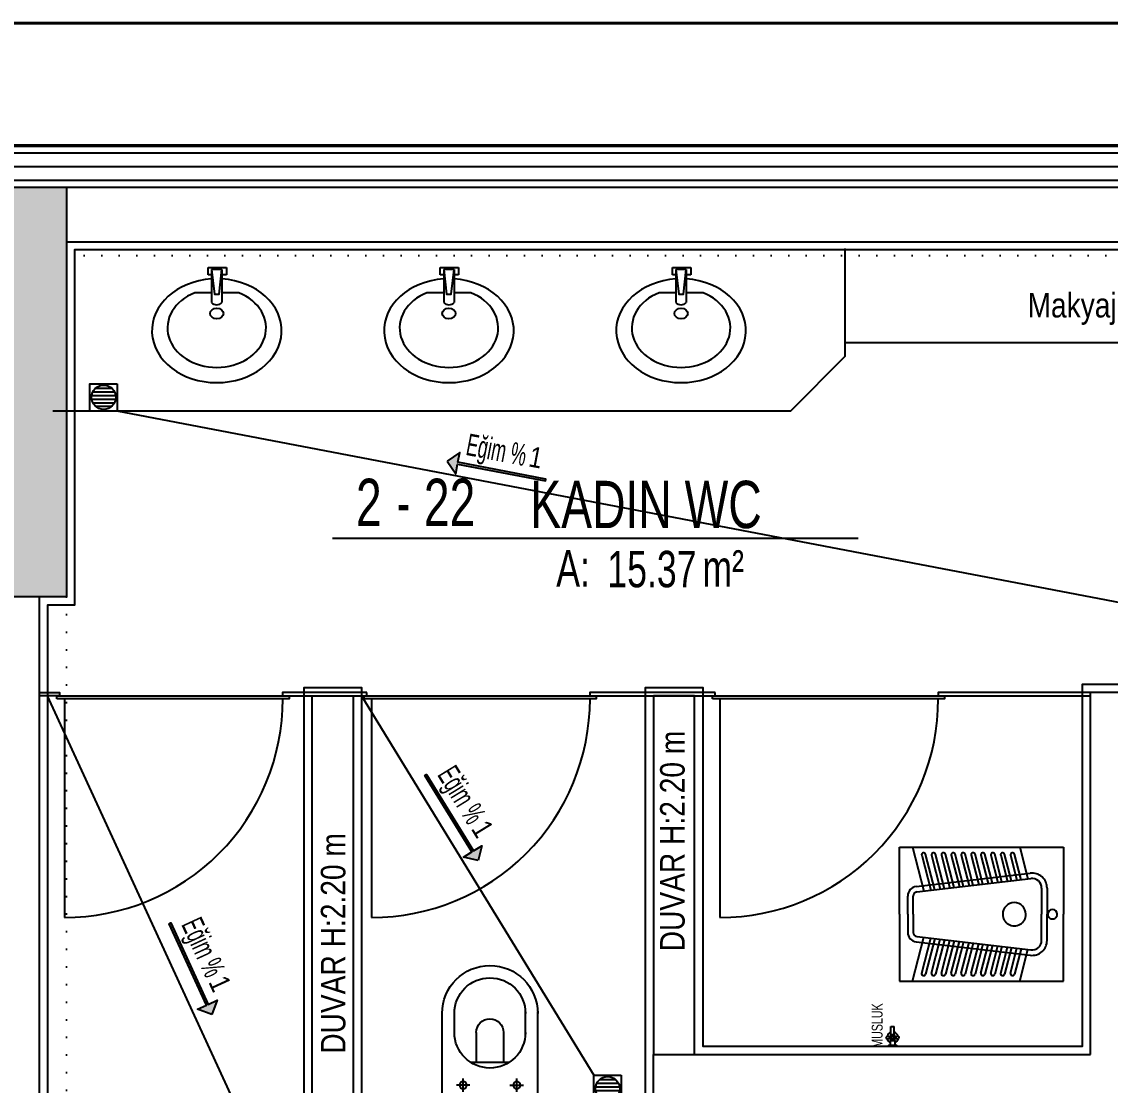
# Model space of a CAD drawing. Header units: inches. Extents: x 21 to 32698, y 13 to 3712.
# Drawn here: x 17295.4 to 17693.9, y 2253.3 to 2642.6 of the extents above; entities that cross this region are included whole.
import ezdxf
from ezdxf.enums import TextEntityAlignment as Align

# ---------------------------------------------------------------- set-up
doc = ezdxf.new("R2010")
doc.units = ezdxf.units.IN
doc.header["$MEASUREMENT"] = 0
doc.set_wipeout_variables(frame=1)
for name, pattern in [('ACAD_ISO03W100', [30, 12, -18]), ('DOT', [6.35, 0, -6.35]), ('IMPORT-HIDDEN2', [47.625, 31.75, -15.875])]:
    doc.linetypes.add(name, pattern=pattern)
for name, color, linetype, lineweight in [('Z_MİM_-KM-AREA-IDEN', 8, 'Continuous', 25), ('Z_MİM_-KM-BEAM-RAY', 8, 'DOT', 25), ('Z_MİM_-KM-CERAMIC-09', 8, 'Continuous', 25), ('Z_MİM_-KM-DOOR-FRAM', 8, 'Continuous', 25), ('Z_MİM_-KM-DRAINER', 8, 'Continuous', 25), ('Z_MİM_-KM-Gor-25', 8, 'Continuous', 25), ('Z_MİM_-KM-IZO-THERMAL', 8, 'Continuous', 25), ('Z_MİM_-KM-IZO-THERMAL-ROCKWOOL', 8, 'BATTING', 25), ('Z_MİM_-KM-PAINT', 8, 'Continuous', 25), ('Z_MİM_-KM-PATTERN-00', 8, 'Continuous', 25), ('Z_MİM_-KM-PATTERN-STRC', 8, 'Continuous', 25), ('Z_MİM_-KM-RAY-1', 8, 'IMPORT-HIDDEN2', 25), ('Z_MİM_-KM-ROOF-RAY', 8, 'DOT', 25), ('Z_MİM_-KM-Silik tarama', 8, 'Continuous', 25), ('Z_MİM_-KM-STRC-CONCRETE', 8, 'Continuous', 25), ('Z_MİM_-KM-TEXT', 8, 'Continuous', 25), ('Z_MİM_-KM-TEXT-DETL', 8, 'Continuous', 25), ('Z_MİM_-KM-VITRF', 8, 'Continuous', 25), ('Z_MİM_-KM-WALL', 8, 'Continuous', 25), ('Z_MİM_-KM-WALL-FNSH', 8, 'Continuous', 25), ('Z_MİM_-KM-WALL-PL', 8, 'Continuous', 25), ('Z_MİM_-KM-WALL-PLASTER', 8, 'Continuous', 25), ('Z_MİM_00', 8, 'Continuous', 25)]:
    doc.layers.add(name, color=color, linetype=linetype, lineweight=lineweight)
doc.styles.add('-KM-OLCU', font='ARIALN.TTF')
doc.styles.add('Arial Narrow', font='ARIALN.TTF', dxfattribs={"height": 8})
doc.styles.add('Arial_4', font='arial.ttf', dxfattribs={"height": 10})
doc.styles.add('MAH', font='arial.ttf', dxfattribs={"width": 0.8, "height": 17.5})
doc.styles.add('TEXT 3 arial', font='arial.ttf', dxfattribs={"width": 0.8})
doc.linetypes.add('BATTING', pattern='A,0.00254,-2.54,[134,ltypeshp.shx,S=2.54,R=0,X=-2.54,Y=0],-5.08,[134,ltypeshp.shx,S=2.54,R=180,X=2.54,Y=0],-2.54', length=10.16254)

# ---------------------------------------------------------------- blocks, each defined once
blk = doc.blocks.new('-KM_Kiriş İzi-2K')
at = {"layer": 'Z_MİM_-KM-BEAM-RAY'}
for p, q in [((1980, 1600), (2680, 1600)), ((1980, 1575), (2680, 1575)), ((1980, 1450), (1980, 1140))]:
    blk.add_line(p, q, dxfattribs=at)
blk = doc.blocks.new('A1138DA')
for p, q in [((-0.109, -0.0671), (-0.109, 0.0746)), ((-0.109, 0.0746), (-0.0393, 0.0746)), ((-0.0909, 0.04), (0.227, 0.04)), ((-0.0393, 0.0746), (-0.0393, 0.04)), ((-0.0393, -0.0671), (-0.109, -0.0671)), ((-0.0909, -0.04), (0.227, -0.04)), ((-0.0393, -0.04), (-0.0393, -0.0671))]:
    blk.add_line(p, q)
for points in [[(0.1338, 0.1692), (0.1338, 0.04)], [(-0.0909, 0.04), (-0.0909, -0.04)], [(-0.0909, -0.04), (0.1463, -0.0181), (0.1463, 0.0181), (-0.0909, 0.04)], [(0.1338, -0.04), (0.1338, -0.1692)]]:
    blk.add_lwpolyline(points)
blk.add_circle((0.3345, 0.0001), 0.0517)
for centre, radius, start, end in [((0.5, 0), 0.5, 184.58857, 175.41143), ((0.474, 0), 0.38, 206.44838, 153.55162), ((0.2023, 0), 0.047, 301.674, 58.326)]:
    blk.add_arc(centre, radius, start, end)
blk = doc.blocks.new('*U128')
for p, q in [((8.64, -52.24), (8.64, -14.02)), ((13.14, -22.35), (13.14, -14.02)), ((39.14, -22.35), (39.14, -14.02)), ((43.64, -52.24), (43.64, -14.02)), ((38.64, -52.67), (13.64, -52.67)), ((38.64, -54.09), (13.64, -54.09))]:
    blk.add_line(p, q)
for centre, radius, start, end in [((26.14, -14.74), 17.51, 0, 180), ((26.14, -14.74), 13.01, 0, 180), ((26.14, -21.73), 13.01, 180, 0), ((13.64, -47.67), 5, 180, 270), ((38.64, -47.67), 5, 270, 0), ((13.64, -49.09), 5, 180, 270), ((38.64, -49.09), 5, 270, 0)]:
    blk.add_arc(centre, radius, start, end)
at = {"layer": 'Z_MİM_-KM-Silik tarama'}
for p, q in [((21.14, -21.73), (21.14, -32.6)), ((31.14, -21.73), (31.14, -32.6)), ((33.29, -32.6), (18.99, -32.6)), ((16.34, -43.5), (16.34, -38.56)), ((35.94, -43.5), (35.94, -38.56)), ((18.81, -41.03), (13.87, -41.03)), ((33.47, -41.03), (38.41, -41.03))]:
    blk.add_line(p, q, dxfattribs=at)
for centre in [(16.34, -41.03), (35.94, -41.03)]:
    blk.add_circle(centre, 1.32, dxfattribs=at)
blk.add_arc((26.14, -21.73), 5, 360, 180, dxfattribs=at)
blk.add_wipeout([(1.14, -66.27), (51.14, -66.27), (51.14, -58.22), (1.14, -58.22)])
for p, q in [((8.64, -52.24), (13.64, -57.24)), ((43.64, -52.24), (38.64, -57.24)), ((38.64, -57.24), (13.64, -57.24))]:
    blk.add_line(p, q)
at = {"layer": 'Z_MİM_-KM-RAY-1', "ltscale": 0.1}
blk.add_lwpolyline([(1.14, -66.27), (51.14, -66.27), (51.14, -58.22), (1.14, -58.22)], close=True, dxfattribs=at)
blk = doc.blocks.new('alaturka_plan_1')
blk.add_wipeout([(1400.7, 716), (1890.7, 716), (1890.7, 116), (1400.7, 116)]).dxf.layer = 'Z_MİM_-KM-VITRF'
at = {"layer": 'Z_MİM_-KM-VITRF'}
for p, q in [((1400.7, 716), (1645.7, 716)), ((1400.7, 116), (1400.7, 716)), ((1890.7, 716), (1645.7, 716)), ((1890.7, 116), (1890.7, 716)), ((1550.1, 656), (1645.7, 656)), ((1741.4, 656), (1645.7, 656)), ((1550.1, 636), (1645.7, 636)), ((1741.4, 636), (1645.7, 636)), ((1400.7, 556), (1516.6, 586)), ((1519.5, 561), (1426.3, 536.8)), ((1544.3, 177), (1495.4, 594.6)), ((1564.2, 179.3), (1515.3, 597)), ((1727.3, 179.3), (1776.2, 597)), ((1747.1, 177), (1796, 594.6)), ((1771.9, 561), (1865.1, 536.8)), ((1890.7, 556), (1774.9, 586)), ((1523.6, 525.9), (1426.3, 500.7)), ((1430.1, 522.3), (1521.3, 545.9)), ((1767.8, 525.9), (1865.1, 500.7)), ((1861.3, 522.3), (1770.2, 545.9)), ((1527.7, 490.8), (1426.3, 464.5)), ((1430.1, 486.2), (1525.4, 510.8)), ((1763.7, 490.8), (1865.1, 464.5)), ((1861.3, 486.2), (1766.1, 510.8)), ((1531.8, 455.7), (1426.3, 428.4)), ((1430.1, 450), (1529.5, 475.7)), ((1430.1, 413.9), (1533.6, 440.6)), ((1861.3, 413.9), (1757.9, 440.6)), ((1759.6, 455.7), (1865.1, 428.4)), ((1861.3, 450), (1762, 475.7)), ((1535.9, 420.6), (1426.3, 392.2)), ((1430.1, 377.7), (1537.7, 405.6)), ((1861.3, 377.7), (1753.8, 405.6)), ((1755.5, 420.6), (1865.1, 392.2)), ((1540, 385.5), (1426.3, 356.1)), ((1430.1, 341.5), (1541.8, 370.5)), ((1861.3, 341.5), (1749.6, 370.5)), ((1751.4, 385.5), (1865.1, 356.1)), ((1544.1, 350.4), (1426.3, 319.9)), ((1430.1, 305.4), (1545.9, 335.4)), ((1861.3, 305.4), (1745.5, 335.4)), ((1747.3, 350.4), (1865.1, 319.9)), ((1548.3, 315.3), (1426.3, 283.8)), ((1552.4, 280.2), (1426.3, 247.6)), ((1430.1, 269.2), (1550, 300.3)), ((1739.1, 280.2), (1865.1, 247.6)), ((1861.3, 269.2), (1741.4, 300.3)), ((1743.2, 315.3), (1865.1, 283.8)), ((1556.5, 245.1), (1426.3, 211.4)), ((1430.1, 233.1), (1554.1, 265.2)), ((1735, 245.1), (1865.1, 211.4)), ((1861.3, 233.1), (1737.3, 265.2)), ((1400.7, 163.5), (1561.2, 205)), ((1430.1, 196.9), (1558.2, 230.1)), ((1890.7, 163.5), (1730.3, 205)), ((1861.3, 196.9), (1733.2, 230.1)), ((1645.7, 166), (1579.1, 166)), ((1645.7, 166), (1712.4, 166)), ((1645.7, 146), (1579.1, 146)), ((1645.7, 146), (1712.4, 146)), ((1645.7, 116), (1400.7, 116)), ((1645.7, 116), (1890.7, 116))]:
    blk.add_line(p, q, dxfattribs=at)
for centre, radius, start, end in [((1645.7, 676), 17.5, 90, 270), ((1645.7, 676), 17.5, 270, 90), ((1550.1, 601), 55, 90, 186.6745), ((1741.4, 601), 55, 353.3255, 90), ((1550.1, 601), 35, 90, 186.6745), ((1741.4, 601), 35, 353.3255, 90), ((1645.7, 536), 42.5, 90, 270), ((1645.7, 536), 42.5, 270, 90), ((1428.2, 529.6), 7.5, 104.518, 284.518), ((1863.2, 529.6), 7.5, 255.482, 75.482), ((1428.2, 493.4), 7.5, 104.518, 284.518), ((1863.2, 493.4), 7.5, 255.482, 75.482), ((1428.2, 457.3), 7.5, 104.518, 284.518), ((1863.2, 457.3), 7.5, 255.482, 75.482), ((1428.2, 421.1), 7.5, 104.518, 284.518), ((1863.2, 421.1), 7.5, 255.482, 75.482), ((1428.2, 385), 7.5, 104.518, 284.518), ((1863.2, 385), 7.5, 255.482, 75.482), ((1428.2, 348.8), 7.5, 104.518, 284.518), ((1428.2, 312.6), 7.5, 104.518, 284.518), ((1863.2, 348.8), 7.5, 255.482, 75.482), ((1863.2, 312.6), 7.5, 255.482, 75.482), ((1428.2, 276.5), 7.5, 104.518, 284.518), ((1863.2, 276.5), 7.5, 255.482, 75.482), ((1428.2, 240.3), 7.5, 104.518, 284.518), ((1863.2, 240.3), 7.5, 255.482, 75.482), ((1428.2, 204.2), 7.5, 104.518, 284.518), ((1863.2, 204.2), 7.5, 255.482, 75.482), ((1579.1, 181), 35, 186.6745, 270), ((1579.1, 181), 15, 186.6745, 270), ((1712.4, 181), 15, 270, 353.3255), ((1712.4, 181), 35, 270, 353.3255)]:
    blk.add_arc(centre, radius, start, end, dxfattribs=at)
blk = doc.blocks.new('-KM_Kolon-2K')
at = {"layer": 'Z_MİM_-KM-PATTERN-STRC'}
blk.add_hatch(color=256, dxfattribs=at).paths.add_polyline_path([(1955, 1600), (1980, 1600), (1980, 1450), (1955, 1450)], flags=0)
at = {"layer": 'Z_MİM_-KM-STRC-CONCRETE'}
blk.add_lwpolyline([(1955, 1600), (1980, 1600), (1980, 1450), (1955, 1450)], close=True, dxfattribs=at)
blk = doc.blocks.new('*U121')
blk.add_line((0, 0), (192.45, 0))
at = {"color": 7, "style": 'MAH', "width": 0.6}
blk.add_text('-', height=17.07, dxfattribs=at).set_placement((25.99, 13.11), align=Align.MIDDLE_CENTER)
at = {"color": 7, "style": 'Arial_4', "width": 0.7}
for s, p in [('A:', (81.91, -17.69)), ('m² ', (135.42, -17.69))]:
    blk.add_text(s, height=13.333, dxfattribs=at).set_placement(p)
for tag, p in [('K', (8.57, 13.11)), ('00', (33.43, 13.11)), ('MAHALADI', (72.42, 12.35))]:
    blk.add_attdef(tag, text='', height=17.33, dxfattribs=at).set_placement(p, align=Align.MIDDLE_LEFT)
blk.add_attdef('27.00', text='', height=13.33, dxfattribs=at).set_placement((133.25, -11.29), align=Align.MIDDLE_RIGHT)
blk = doc.blocks.new('A$C3109010e')
at = {"layer": 'Z_MİM_-KM-TEXT-DETL', "color": 7, "insert": (4.6, 78.11), "char_height": 9, "width": 156.214, "attachment_point": 5, "rotation": 90, "style": '-KM-OLCU'}
blk.add_mtext('DUVAR H:2.20 m', dxfattribs=at)
blk = doc.blocks.new('*U280')
blk.add_wipeout([(0, 10), (10, 10), (10, 0), (0, 0)])
at = {"layer": 'Z_MİM_-KM-DRAINER'}
blk.add_lwpolyline([(10, 10), (10, 0), (0, 0), (0, 10)], close=True, dxfattribs=at)
at = {"layer": 'Z_MİM_-KM-Silik tarama'}
for p, q in [((2.07, 8.4), (7.93, 8.4)), ((0.57, 4.4), (9.39, 4.4)), ((0.62, 5.73), (9.44, 5.73)), ((1.04, 7.07), (8.97, 7.07)), ((1.04, 3.07), (8.97, 3.07)), ((2.07, 1.73), (7.93, 1.73))]:
    blk.add_line(p, q, dxfattribs=at)
blk.add_circle((5, 5.07), 4.44, dxfattribs=at)
blk = doc.blocks.new('*U229')
at = {"layer": 'Z_MİM_-KM-PATTERN-00'}
h = blk.add_hatch(color=256, dxfattribs=at)
h.dxf.hatch_style = 1
h.paths.add_polyline_path([(36.77, 3.94), (40.7, 7.87), (40.7, 4.29), (73.53, 4.29), (73.53, 3.58), (40.7, 3.58), (40.7, 0)])
at = {"linetype": 'Continuous'}
blk.add_lwpolyline([(36.77, 3.94), (40.7, 7.87), (40.7, 4.29), (73.53, 4.29), (73.53, 3.58), (40.7, 3.58), (40.7, 0)], close=True, dxfattribs=at)
at = {"color": 7, "style": '-KM-OLCU'}
blk.add_attdef('E', (48.18, 0.21), '', height=7.5, rotation=180, dxfattribs=at)
at = {"layer": 'Z_MİM_-KM-TEXT', "color": 7, "style": 'Arial Narrow', "width": 0.7}
blk.add_text('Eğim %%%', height=8, rotation=180, dxfattribs=at).set_placement((71.51, 0.42))
blk = doc.blocks.new('*U284')
blk.add_wipeout([(0, 10), (10, 10), (10, 0), (0, 0)])
at = {"layer": 'Z_MİM_-KM-DRAINER'}
blk.add_lwpolyline([(10, 10), (10, 0), (0, 0), (0, 10)], close=True, dxfattribs=at)
at = {"layer": 'Z_MİM_-KM-Silik tarama'}
for p, q in [((2.07, 8.4), (7.93, 8.4)), ((0.57, 4.4), (9.39, 4.4)), ((0.62, 5.73), (9.44, 5.73)), ((1.04, 7.07), (8.97, 7.07)), ((1.04, 3.07), (8.97, 3.07)), ((2.07, 1.73), (7.93, 1.73))]:
    blk.add_line(p, q, dxfattribs=at)
blk.add_circle((5, 5.07), 4.44, dxfattribs=at)
blk = doc.blocks.new('*U231')
at = {"layer": 'Z_MİM_-KM-PATTERN-00'}
h = blk.add_hatch(color=256, dxfattribs=at)
h.dxf.hatch_style = 1
h.paths.add_polyline_path([(77.47, 3.94), (73.53, 7.87), (73.53, 4.29), (40.7, 4.29), (40.7, 3.58), (73.53, 3.58), (73.53, 0)])
at = {"linetype": 'Continuous'}
blk.add_lwpolyline([(77.47, 3.94), (73.53, 7.87), (73.53, 4.29), (40.7, 4.29), (40.7, 3.58), (73.53, 3.58), (73.53, 0)], close=True, dxfattribs=at)
at = {"color": 7, "style": '-KM-OLCU'}
blk.add_attdef('E', (48.18, 0.21), '', height=7.5, rotation=180, dxfattribs=at)
at = {"layer": 'Z_MİM_-KM-TEXT', "color": 7, "style": 'Arial Narrow', "width": 0.7}
blk.add_text('Eğim %%%', height=8, rotation=180, dxfattribs=at).set_placement((71.51, 0.42))
blk = doc.blocks.new('*U223')
at = {"layer": 'Z_MİM_-KM-VITRF'}
for p, q in [((0.42, 0.75), (0.42, -0.75)), ((4.13, 0.75), (2.13, 0.75)), ((2.13, 0.75), (2.13, -0.75)), ((2.88, 0.75), (2.88, 1.25)), ((3.13, 0), (3.13, -1.19)), ((3.38, 0.75), (3.38, 1.25)), ((4.13, -0.75), (4.13, 0.75)), ((4.13, 0.64), (7.15, 0.64)), ((7.15, 0.64), (7.15, -0.56)), ((2.13, -0.75), (4.13, -0.75)), ((2.88, -0.75), (2.88, -1.25)), ((3.38, -0.75), (3.38, -1.25)), ((4.13, -0.56), (7.15, -0.56))]:
    blk.add_line(p, q, dxfattribs=at)
blk.add_lwpolyline([(2.13, -0.75), (0.42, -0.75), (0.42, -1.41), (0, -1.41), (0, 1.41), (0.42, 1.41), (0.42, 0.75), (2.13, 0.75)], dxfattribs=at)
for centre in [(3.13, 1.75), (3.13, 0), (3.13, -1.75)]:
    blk.add_circle(centre, 0.559, dxfattribs=at)
for start, end in [(104.5805, 158.4046), (18.3324, 75.4195), (201.5954, 255.4195), (284.5805, 344.0767)]:
    blk.add_arc((3.13, 0), 2.04, start, end, dxfattribs=at)
at = {"layer": 'Z_MİM_-KM-TEXT', "color": 7, "style": 'TEXT 3 arial', "width": 0.7}
blk.add_text('MUSLUK', height=4, dxfattribs=at).set_placement((-0.6, 3.67, 0))

msp = doc.modelspace()

# ---------------------------------------------------------------- linework, layer by layer
at = {"layer": 'Z_MİM_-KM-DOOR-FRAM', "ltscale": 1.5}
for p, q in [((17310.96, 2394.68), (17310.96, 2314.68)), ((17423.46, 2394.68), (17423.46, 2314.68)), ((17550.96, 2394.68), (17550.96, 2314.68))]:
    msp.add_line(p, q, dxfattribs=at)
for centre in [(17311.03, 2394.57), (17423.53, 2394.57)]:
    msp.add_arc(centre, 79.88, 269.9467, 0.0845, dxfattribs=at)
at = {"layer": 'Z_MİM_-KM-Gor-25'}
for points in [[(17401.71, 2227.08), (17401.71, 2395.88), (17416.71, 2395.88), (17416.71, 2227.08)], [(17541.71, 2264.58), (17541.71, 2395.88), (17526.71, 2395.88), (17526.71, 2264.58)]]:
    msp.add_lwpolyline(points, dxfattribs=at)
at = {"layer": 'Z_MİM_-KM-PATTERN-00'}
msp.add_line((17304.71, 2395.88), (17384.83, 2221.61), dxfattribs=at)
at = {"layer": 'Z_MİM_-KM-VITRF', "ltscale": 0.5}
for points in [[(17596.76, 2559.58), (17596.76, 2520.08), (17576.76, 2500.08), (17306.76, 2500.08)], [(17726.76, 2560.08), (17726.76, 2540.08), (17706.76, 2525.08), (17596.76, 2525.08)]]:
    msp.add_lwpolyline(points, dxfattribs=at)
at = {"layer": 'Z_MİM_-KM-WALL'}
for p, q in [((17301.72, 2432.08), (17301.72, 2122.08)), ((17686.71, 2264.58), (17686.71, 2397.08)), ((17526.71, 2174.58), (17526.71, 2264.58))]:
    msp.add_line(p, q, dxfattribs=at)
msp.add_lwpolyline([(17311.71, 2562.08), (17856.71, 2562.08)], dxfattribs=at)
at = {"layer": 'Z_MİM_-KM-WALL-FNSH'}
for points in [[(17301.76, 2397.08), (17309.21, 2397.08), (17309.21, 2395.88), (17301.76, 2395.88)], [(17549.21, 2397.08), (17503.37, 2397.08), (17503.37, 2395.88), (17549.21, 2395.88), (17549.21, 2397.08)]]:
    msp.add_lwpolyline(points, dxfattribs=at)
for points in [[(17308.21, 2394.68), (17308.21, 2395.88), (17393.21, 2395.88), (17393.21, 2394.68)], [(17421.71, 2397.08), (17390.87, 2397.08), (17390.87, 2395.88), (17421.71, 2395.88)], [(17420.71, 2394.68), (17420.71, 2395.88), (17505.71, 2395.88), (17505.71, 2394.68)], [(17548.21, 2394.68), (17548.21, 2395.88), (17633.21, 2395.88), (17633.21, 2394.68)], [(17686.71, 2397.08), (17630.87, 2397.08), (17630.87, 2395.88), (17686.71, 2395.88)]]:
    msp.add_lwpolyline(points, close=True, dxfattribs=at)
at = {"layer": 'Z_MİM_-KM-WALL-PL'}
for p, q in [((17856.71, 2397.08), (17686.71, 2397.08)), ((17526.71, 2264.58), (17686.71, 2264.58))]:
    msp.add_line(p, q, dxfattribs=at)

# ---------------------------------------------------------------- block references
at = {"layer": 'Z_MİM_-KM-AREA-IDEN'}
msp.add_blockref('*U121', (17409.14, 2453.53), dxfattribs=at).add_auto_attribs({'27.00': '15.37', '00': '22', 'K': '2', 'MAHALADI': 'KADIN WC'})
at = {"layer": 'Z_MİM_-KM-BEAM-RAY'}
msp.add_blockref('-KM_Kiriş İzi-2K', (15331.71, 982.08), dxfattribs=at)
at = {"layer": 'Z_MİM_-KM-VITRF', "xscale": 38, "yscale": 47.5, "zscale": 0.095, "rotation": 270}
for p in [(17366.75, 2548.49), (17451.75, 2548.49), (17536.75, 2548.49)]:
    msp.add_blockref('A1138DA', p, dxfattribs=at)
at = {"layer": 'Z_MİM_-KM-VITRF', "rotation": 90}
msp.add_blockref('*U223', (17614.21, 2267.58), dxfattribs=at)
at = {"layer": 'Z_MİM_00'}
for name, p, rotation in [('*U231', (17527.93, 2471.06), 169.1831577092258), ('*U229', (17485.02, 2306.22), 121.5067270142564), ('*U229', (17383.88, 2247.4), 114.6891210112862)]:
    msp.add_blockref(name, p, dxfattribs=dict(at, rotation=rotation)).add_auto_attribs({'E': '1'})
for p in [(17529.03, 2264.58), (17404.82, 2227.08)]:
    msp.add_blockref('A$C3109010e', p, dxfattribs=at)

# ---------------------------------------------------------------- texts
at = {"layer": 'Z_MİM_-KM-TEXT-DETL', "color": 7, "insert": (17663.6, 2543.33), "char_height": 9, "attachment_point": 1, "style": '-KM-OLCU'}
msp.add_mtext_dynamic_manual_height_columns('Makyaj Tezgahı', width=84.3105, gutter_width=12.5, heights=[0], dxfattribs=at)

# ---------------------------------------------------------------- next in the draw order: block references
at = {"layer": 'Z_MİM_-KM-VITRF', "ltscale": 0.5, "xscale": 0.1, "yscale": 0.1, "zscale": 0.1, "rotation": 270}
msp.add_blockref('alaturka_plan_1', (17605.15, 2480.46), dxfattribs=at)
at = {"layer": 'Z_MİM_-KM-VITRF', "xscale": -1}
msp.add_blockref('*U128', (17492.9, 2294.33), dxfattribs=at)

# ---------------------------------------------------------------- next in the draw order: linework, layer by layer
at = {"layer": 'Z_MİM_-KM-CERAMIC-09'}
msp.add_lwpolyline([(17304.72, 2145.08), (17398.71, 2145.08), (17398.71, 2398.88), (17419.71, 2398.88), (17419.71, 2230.08), (17523.71, 2230.08), (17523.71, 2398.88), (17544.71, 2398.88), (17544.71, 2267.58), (17683.71, 2267.58), (17683.71, 2400.08), (17853.71, 2400.08), (17853.71, 2559.08), (17314.71, 2559.08), (17314.71, 2429.08), (17304.72, 2429.08)], close=True, dxfattribs=at)
at = {"layer": 'Z_MİM_-KM-DOOR-FRAM', "ltscale": 1.5}
msp.add_arc((17551.03, 2394.57), 79.88, 269.9467, 0.0845, dxfattribs=at)
at = {"layer": 'Z_MİM_-KM-IZO-THERMAL'}
msp.add_lwpolyline([(18844.21, 969.58), (17329.21, 969.58), (17329.21, 999.58), (16654.21, 999.58), (16654.21, 969.58), (15319.21, 969.58), (15319.21, 1624.58), (15029.21, 1624.58), (15029.21, 2594.58), (18844.21, 2594.58)], close=True, dxfattribs=at)
at = {"layer": 'Z_MİM_-KM-IZO-THERMAL-ROCKWOOL', "ltscale": 0.45}
msp.add_lwpolyline([(18839.21, 974.58), (17334.21, 974.58), (17334.21, 1004.58), (16649.21, 1004.58), (16649.21, 974.58), (15324.21, 974.58), (15324.21, 1629.58), (15034.21, 1629.58), (15034.21, 2589.58), (18839.21, 2589.58)], close=True, dxfattribs=at)
at = {"layer": 'Z_MİM_-KM-PAINT'}
msp.add_lwpolyline([(18847.21, 966.58), (17326.21, 966.58), (17326.21, 996.58), (16657.21, 996.58), (16657.21, 966.58), (15316.21, 966.58), (15316.21, 1621.58), (15026.21, 1621.58), (15026.21, 2597.58), (18847.21, 2597.58)], close=True, dxfattribs=at)
at = {"layer": 'Z_MİM_-KM-ROOF-RAY', "linetype": 'ACAD_ISO03W100', "const_width": 1}
msp.add_lwpolyline([(18891.71, 922.08), (15271.71, 922.08), (15271.71, 1577.08), (14981.71, 1577.08), (14981.71, 2642.08), (18891.71, 2642.08)], close=True, dxfattribs=at)
at = {"layer": 'Z_MİM_-KM-WALL'}
msp.add_lwpolyline([(18831.71, 982.08), (17341.71, 982.08), (17341.71, 1012.08), (16641.71, 1012.08), (16641.71, 982.08), (15331.71, 982.08), (15331.71, 1637.08), (15041.71, 1637.08), (15041.71, 2582.08), (18831.71, 2582.08)], close=True, dxfattribs=at)
at = {"layer": 'Z_MİM_-KM-WALL-PLASTER'}
for points in [[(18846.71, 967.08), (17326.71, 967.08), (17326.71, 997.08), (16656.71, 997.08), (16656.71, 967.08), (15316.71, 967.08), (15316.71, 1622.08), (15026.71, 1622.08), (15026.71, 2597.08), (18846.71, 2597.08)], [(18834.21, 979.58), (17339.21, 979.58), (17339.21, 1009.58), (16644.21, 1009.58), (16644.21, 979.58), (15329.21, 979.58), (15329.21, 1634.58), (15039.21, 1634.58), (15039.21, 2584.58), (18834.21, 2584.58)]]:
    msp.add_lwpolyline(points, close=True, dxfattribs=at)

# ---------------------------------------------------------------- next in the draw order: block references
at = {"layer": 'Z_MİM_-KM-STRC-CONCRETE'}
msp.add_blockref('-KM_Kolon-2K', (15331.71, 982.08), dxfattribs=at)

# ---------------------------------------------------------------- next in the draw order: block references
at = {"layer": 'Z_MİM_-KM-DRAINER'}
for name, p in [('*U284', (17320.33, 2500.08)), ('*U280', (17504.85, 2246.99))]:
    msp.add_blockref(name, p, dxfattribs=at)

# ---------------------------------------------------------------- next in the draw order: linework, layer by layer
at = {"layer": 'Z_MİM_-KM-PATTERN-00'}
for p, q in [((17853.71, 2400.08), (17330.33, 2500.08)), ((17419.71, 2395.88), (17504.85, 2256.99))]:
    msp.add_line(p, q, dxfattribs=at)

doc.saveas('drawing.dxf')
